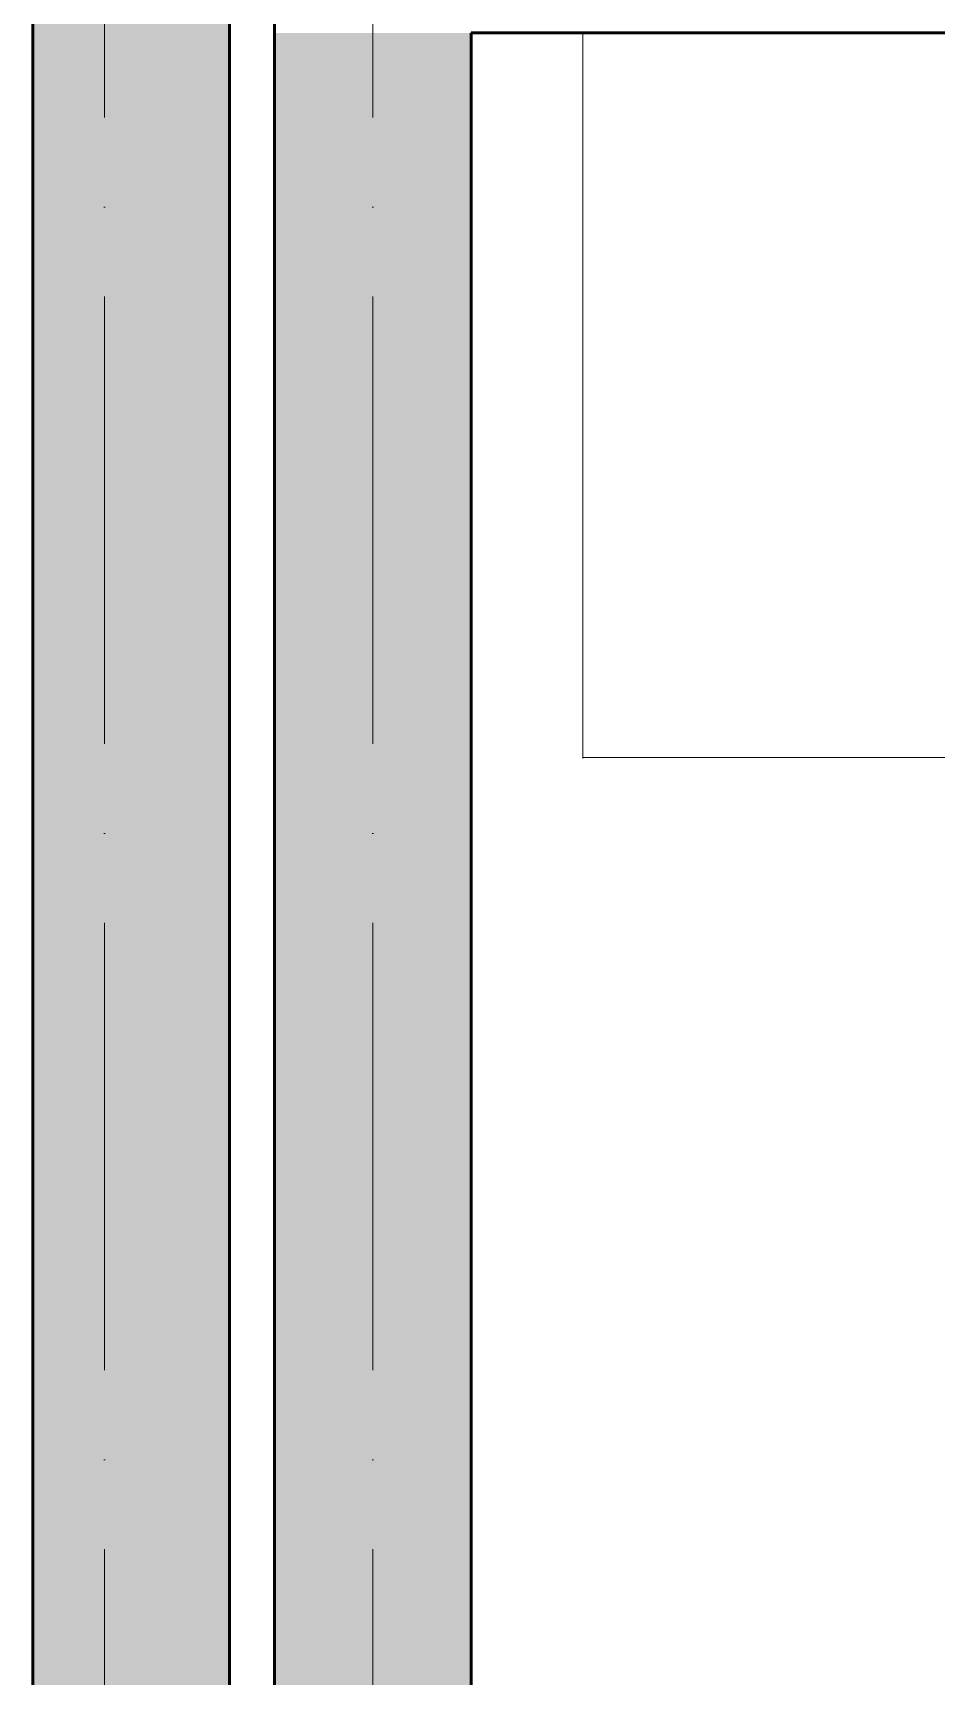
# Model space of a CAD drawing. Header units: millimetres. Extents: x -269418 to 201924, y -5890 to 98643.
# Drawn here: x 198939 to 199949, y 10443 to 12280 of the extents above; entities that cross this region are included whole.
import ezdxf

# ---------------------------------------------------------------- set-up
doc = ezdxf.new("R2010")
doc.units = ezdxf.units.MM
doc.linetypes.add('50_200_ШТРИХ_1Т_ш5_п1_п1_', pattern=[700, 500, -100, 0, -100])
for name, color, linetype, lineweight in [('A-DETL-1', 7, 'Continuous', 5), ('A-FLOR-FNSH-1', 7, 'Continuous', 50), ('A-WALL-3', 7, 'Continuous', 50), ('A-WALL-PATT-2', 7, 'Continuous', 5), ('I-WALL', 7, 'Continuous', 5), ('Оси-1', 7, '50_200_ШТРИХ_1Т_ш5_п1_п1_', 9)]:
    doc.layers.add(name, color=color, linetype=linetype, lineweight=lineweight)
pattern_1 = [(45, (199793.91, 4305), (-28.51267, 28.51267), []), (45, (199822.42, 4305), (-28.51267, 28.51267), [50.403, -10.081, 1.676, -8.404])]

msp = doc.modelspace()

# ---------------------------------------------------------------- hatches: boundary and pattern name
at = {"layer": 'A-WALL-PATT-2'}
h = msp.add_hatch(dxfattribs=at)
h.set_pattern_fill('FP_144', color=256, style=0, pattern_type=2)
h.set_pattern_definition(pattern_1)
h.paths.add_polyline_path([(198939.4, 8320), (199159.4, 8320), (199159.4, 13262.5), (198939.4, 13262.5), (198939.4, 10471.2)], flags=0)
h = msp.add_hatch(dxfattribs=at)
h.set_pattern_fill('FP_144', color=256, style=0, pattern_type=2)
h.set_pattern_definition(pattern_1)
h.paths.add_polyline_path([(199429.4, 8320), (199429.4, 12280), (199209.4, 12280), (199209.4, 8320)], flags=0)

# ---------------------------------------------------------------- linework, layer by layer
at = {"layer": 'A-DETL-1'}
msp.add_line((200604.4, 11470), (199554.4, 11470), dxfattribs=at)
at = {"layer": 'A-FLOR-FNSH-1'}
for p, q in [((199209.4, 12520), (199209.4, 12280)), ((199429.4, 12280), (201203.1, 12280))]:
    msp.add_line(p, q, dxfattribs=at)
at = {"layer": 'A-WALL-3'}
for p, q in [((198939.4, 13262.5), (198939.4, 8320)), ((199159.4, 8320), (199159.4, 13262.5)), ((199209.4, 12280), (199209.4, 8320)), ((199429.4, 8320), (199429.4, 12280))]:
    msp.add_line(p, q, dxfattribs=at)
at = {"layer": 'I-WALL'}
msp.add_line((199554.4, 11469), (199554.4, 12280), dxfattribs=at)
at = {"layer": 'Оси-1'}
for p, q in [((199019.4, 7284.6), (199019.4, 13262.5)), ((199319.4, 7284.6), (199319.4, 13262.5))]:
    msp.add_line(p, q, dxfattribs=at)

doc.saveas('drawing.dxf')
